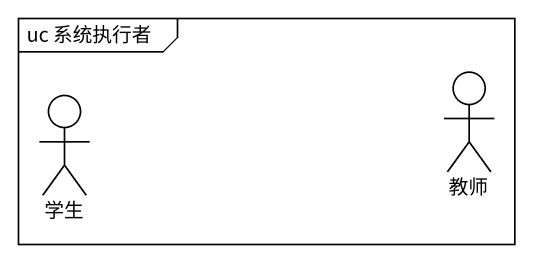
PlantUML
@startuml
mainframe uc 系统执行者
actor 学生
actor 教师
@enduml
